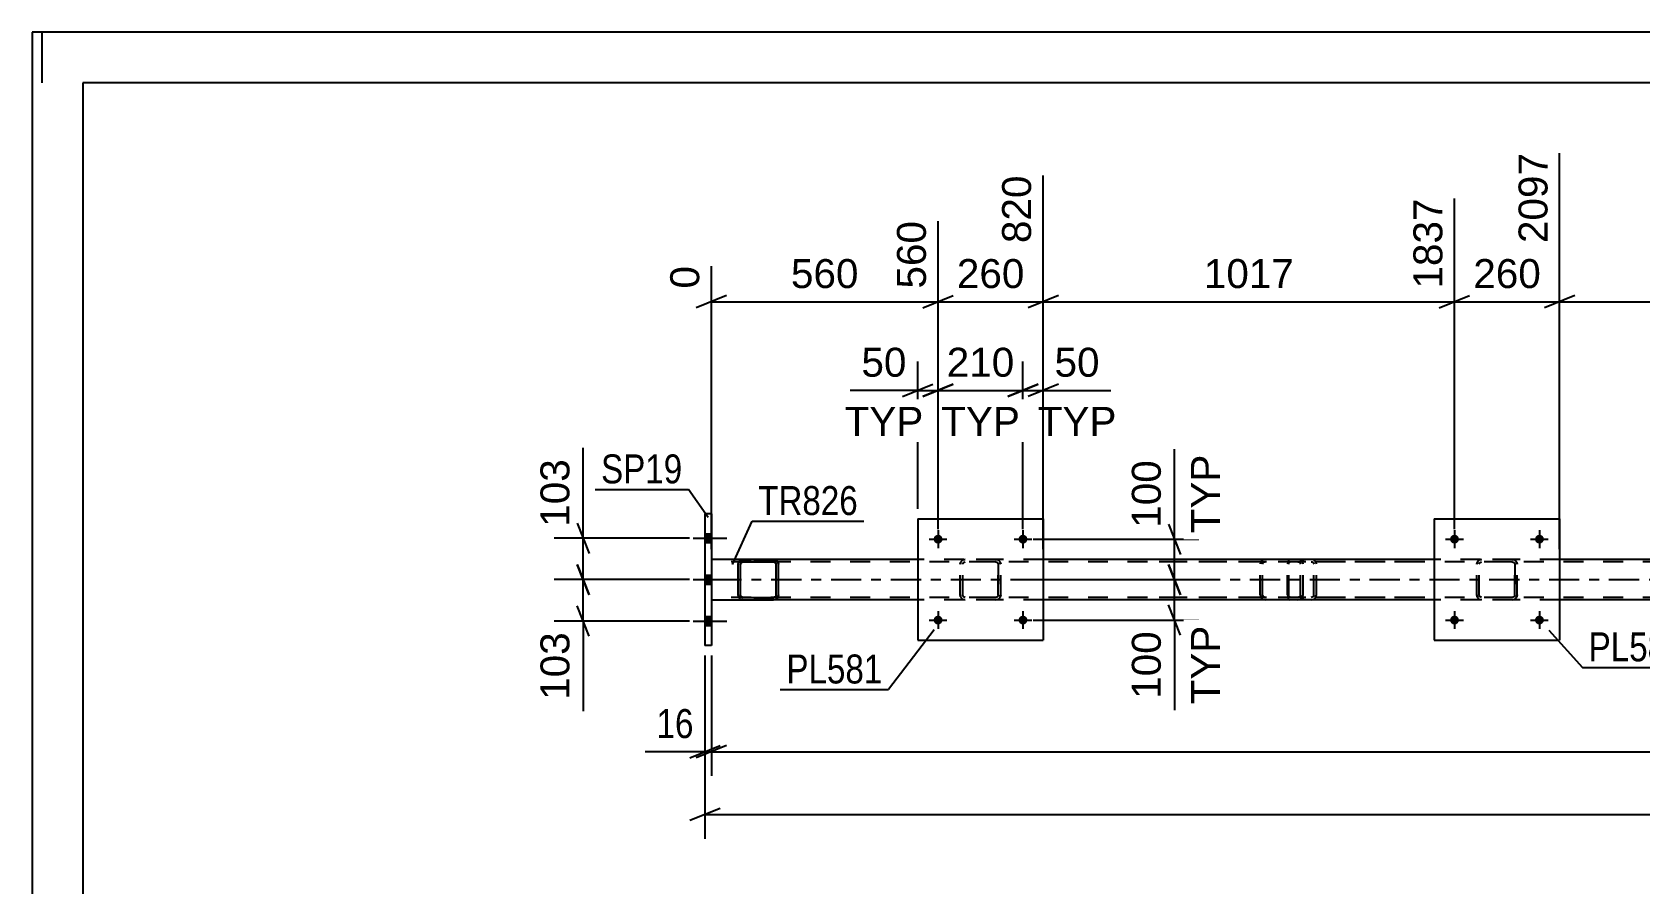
# Model space of a CAD drawing. Header units: millimetres. Extents: x 0 to 841, y 0 to 594.
# Drawn here: x 0 to 159, y 509.8 to 594 of the extents above; entities that cross this region are included whole.
import ezdxf

# ---------------------------------------------------------------- set-up
doc = ezdxf.new("R2010")
doc.units = ezdxf.units.MM
doc.linetypes.add('DXK_LINE_DOT2', pattern=[3.9198, 1.9599, -1.9599])
doc.linetypes.add('DXK_LINE_DOT3', pattern=[5.9187, 2.979, -0.9799, 0.9799, -0.9799])
doc.styles.add('Arial', font='arial.ttf', dxfattribs={"height": 0.2})
doc.styles.add('Arial Narrow', font='ARIALN.TTF', dxfattribs={"height": 0.2})

# ---------------------------------------------------------------- blocks, each defined once
blk = doc.blocks.new('Unknown-717034159-1133')
at = {"color": 5, "linetype": 'Continuous'}
for p, q in [((841, 594), (0, 594)), ((0, 594), (0, 0)), ((1, 589), (1, 594)), ((836, 589), (5, 589)), ((5, 589), (5, 5))]:
    blk.add_line(p, q, dxfattribs=at)
blk = doc.blocks.new('Bolt-717034159-5311 - 5309')
at = {"linetype": 'Continuous'}
for points in [[(90.04, 543.85, -1), (89.16, 543.85, -1)], [(98.44, 543.85, -1), (97.56, 543.85, -1)]]:
    blk.add_hatch(color=1, dxfattribs=at).paths.add_polyline_path(points)
at = {"color": 1, "linetype": 'Continuous'}
for p, q in [((88.72, 543.85), (90.48, 543.85)), ((89.6, 544.73), (89.6, 542.97)), ((97.12, 543.85), (98.88, 543.85)), ((98, 544.73), (98, 542.97))]:
    blk.add_line(p, q, dxfattribs=at)
blk = doc.blocks.new('Bolt-717034159-5312 - 5309')
at = {"linetype": 'Continuous'}
for points in [[(90.04, 535.85, -1), (89.16, 535.85, -1)], [(98.44, 535.85, -1), (97.56, 535.85, -1)]]:
    blk.add_hatch(color=1, dxfattribs=at).paths.add_polyline_path(points)
at = {"color": 1, "linetype": 'Continuous'}
for p, q in [((89.6, 536.73), (89.6, 534.97)), ((98, 536.73), (98, 534.97)), ((88.72, 535.85), (90.48, 535.85)), ((97.12, 535.85), (98.88, 535.85))]:
    blk.add_line(p, q, dxfattribs=at)
blk = doc.blocks.new('Part-717034159-5498 - 5309')
at = {"color": 2, "linetype": 'Continuous'}
for p, q in [((67.18, 546.35), (66.54, 546.35)), ((66.54, 546.35), (66.54, 533.35)), ((67.18, 546.35), (67.18, 533.35)), ((67.18, 533.35), (66.54, 533.35))]:
    blk.add_line(p, q, dxfattribs=at)
blk = doc.blocks.new('Bolt-717034159-5313 - 5309')
at = {"linetype": 'Continuous'}
for points in [[(141.12, 543.85, -1), (140.24, 543.85, -1)], [(149.52, 543.85, -1), (148.64, 543.85, -1)]]:
    blk.add_hatch(color=1, dxfattribs=at).paths.add_polyline_path(points)
at = {"color": 1, "linetype": 'Continuous'}
for p, q in [((139.8, 543.85), (141.56, 543.85)), ((140.68, 544.73), (140.68, 542.97)), ((148.2, 543.85), (149.96, 543.85)), ((149.08, 544.73), (149.08, 542.97))]:
    blk.add_line(p, q, dxfattribs=at)
blk = doc.blocks.new('Bolt-717034159-5314 - 5309')
at = {"linetype": 'Continuous'}
for points in [[(141.12, 535.85, -1), (140.24, 535.85, -1)], [(149.52, 535.85, -1), (148.64, 535.85, -1)]]:
    blk.add_hatch(color=1, dxfattribs=at).paths.add_polyline_path(points)
at = {"color": 1, "linetype": 'Continuous'}
for p, q in [((140.68, 536.73), (140.68, 534.97)), ((149.08, 536.73), (149.08, 534.97)), ((139.8, 535.85), (141.56, 535.85)), ((148.2, 535.85), (149.96, 535.85))]:
    blk.add_line(p, q, dxfattribs=at)
blk = doc.blocks.new('Part-717034159-5341 - 5309')
at = {"color": 2, "linetype": 'Continuous'}
for p, q in [((69.86, 541.56), (69.82, 541.37)), ((69.82, 538.33), (69.82, 541.37)), ((70.08, 541.46), (70.06, 541.37)), ((70.06, 538.33), (70.06, 541.37)), ((70.08, 541.46), (70.13, 541.54)), ((70.3, 541.85), (70.12, 541.82)), ((70.13, 541.54), (70.21, 541.59)), ((70.21, 541.59), (70.3, 541.61)), ((70.3, 541.85), (73.34, 541.85)), ((70.3, 541.85), (70.3, 541.85)), ((70.3, 541.61), (73.34, 541.61)), ((70.3, 541.61), (70.3, 541.61)), ((73.34, 541.85), (73.34, 541.85)), ((73.52, 541.82), (73.34, 541.85)), ((73.34, 541.61), (73.34, 541.61)), ((73.34, 541.61), (73.43, 541.59)), ((73.51, 541.54), (73.43, 541.59)), ((73.56, 541.46), (73.51, 541.54)), ((73.56, 541.46), (73.58, 541.37)), ((73.58, 538.33), (73.58, 541.37)), ((73.82, 541.37), (73.78, 541.56)), ((73.82, 538.33), (73.82, 541.37)), ((69.82, 538.33), (69.86, 538.15)), ((70.08, 538.24), (70.06, 538.33)), ((70.13, 538.16), (70.08, 538.24)), ((70.12, 537.89), (70.3, 537.85)), ((70.21, 538.11), (70.13, 538.16)), ((70.3, 538.09), (70.21, 538.11)), ((70.3, 538.09), (73.34, 538.09)), ((70.3, 538.09), (70.3, 538.09)), ((70.3, 537.85), (73.34, 537.85)), ((70.3, 537.85), (70.3, 537.85)), ((73.43, 538.11), (73.34, 538.09)), ((73.34, 538.09), (73.34, 538.09)), ((73.34, 537.85), (73.52, 537.89)), ((73.34, 537.85), (73.34, 537.85)), ((73.51, 538.16), (73.43, 538.11)), ((73.56, 538.24), (73.51, 538.16)), ((73.58, 538.33), (73.56, 538.24)), ((73.78, 538.15), (73.82, 538.33))]:
    blk.add_line(p, q, dxfattribs=at)
at = {"color": 7, "linetype": 'DXK_LINE_DOT2'}
for p, q in [((69.82, 541.37), (69.86, 541.56)), ((70.08, 541.46), (70.08, 541.46)), ((70.08, 541.46), (70.08, 541.46)), ((70.12, 541.82), (70.3, 541.85)), ((70.21, 541.59), (70.13, 541.54)), ((70.13, 541.54), (70.13, 541.54)), ((70.3, 541.61), (70.21, 541.59)), ((70.3, 541.85), (73.34, 541.85)), ((73.34, 541.61), (70.3, 541.61)), ((73.34, 541.85), (73.52, 541.82)), ((73.34, 541.61), (73.43, 541.59)), ((73.43, 541.59), (73.43, 541.59)), ((73.51, 541.54), (73.51, 541.54)), ((73.56, 541.46), (73.56, 541.46)), ((73.78, 541.56), (73.82, 541.37)), ((69.86, 538.15), (69.82, 538.33)), ((70.06, 538.33), (70.06, 538.33)), ((70.3, 537.85), (70.12, 537.89)), ((70.21, 538.11), (70.3, 538.09)), ((70.3, 538.09), (73.34, 538.09)), ((70.3, 537.85), (73.34, 537.85)), ((73.34, 538.09), (73.43, 538.11)), ((73.52, 537.89), (73.34, 537.85)), ((73.43, 538.11), (73.51, 538.16)), ((73.56, 538.24), (73.56, 538.24)), ((73.58, 538.33), (73.58, 538.33)), ((73.82, 538.33), (73.78, 538.15))]:
    blk.add_line(p, q, dxfattribs=at)
at = {"color": 2, "linetype": 'Continuous'}
for centre, start, end in [((70.3, 541.37), 112.5001, 157.5001), ((73.34, 541.37), 22.5001, 67.5001), ((70.3, 538.33), 202.5001, 247.5001), ((73.34, 538.33), 292.5001, 337.5001)]:
    blk.add_arc(centre, 0.48, start, end, dxfattribs=at)
at = {"color": 7, "linetype": 'DXK_LINE_DOT2'}
for centre, start, end in [((70.3, 541.37), 112.5001, 157.5001), ((73.34, 541.37), 22.5001, 67.5001), ((70.3, 538.33), 202.5001, 247.5001), ((73.34, 538.33), 292.5001, 337.5001)]:
    blk.add_arc(centre, 0.48, start, end, dxfattribs=at)
blk = doc.blocks.new('Part-717034159-5346 - 5309')
at = {"color": 2, "linetype": 'Continuous'}
for p, q in [((87.6, 545.85), (87.6, 533.85)), ((87.6, 545.85), (100, 545.85)), ((100, 545.85), (100, 533.85)), ((87.6, 533.85), (100, 533.85))]:
    blk.add_line(p, q, dxfattribs=at)
blk = doc.blocks.new('Part-717034159-5349 - 5309')
at = {"color": 7, "linetype": 'DXK_LINE_DOT2'}
for p, q in [((91.8, 541.37), (91.83, 541.56)), ((91.83, 541.56), (91.8, 541.37)), ((91.8, 538.33), (91.8, 541.37)), ((91.8, 538.33), (91.8, 541.37)), ((92.04, 541.37), (92.05, 541.46)), ((92.04, 538.33), (92.04, 541.37)), ((92.04, 538.33), (92.04, 541.37)), ((92.05, 541.46), (92.11, 541.54)), ((92.09, 541.82), (92.28, 541.85)), ((92.28, 541.85), (92.09, 541.82)), ((92.11, 541.54), (92.18, 541.59)), ((92.18, 541.59), (92.28, 541.61)), ((95.32, 541.85), (92.28, 541.85)), ((95.32, 541.61), (92.28, 541.61)), ((95.32, 541.85), (95.5, 541.82)), ((95.5, 541.82), (95.32, 541.85)), ((95.32, 541.61), (95.41, 541.59)), ((95.41, 541.59), (95.49, 541.54)), ((95.49, 541.54), (95.54, 541.46)), ((95.54, 541.46), (95.56, 541.37)), ((95.56, 538.33), (95.56, 541.37)), ((95.56, 541.37), (95.56, 538.33)), ((95.76, 541.56), (95.8, 541.37)), ((95.8, 541.37), (95.76, 541.56)), ((95.8, 538.33), (95.8, 541.37)), ((95.8, 538.33), (95.8, 541.37)), ((91.83, 538.15), (91.8, 538.33)), ((91.8, 538.33), (91.83, 538.15)), ((92.05, 538.24), (92.04, 538.33)), ((92.11, 538.16), (92.05, 538.24)), ((92.28, 537.85), (92.09, 537.89)), ((92.09, 537.89), (92.28, 537.85)), ((92.18, 538.11), (92.11, 538.16)), ((92.28, 538.09), (92.18, 538.11)), ((95.32, 538.09), (92.28, 538.09)), ((95.32, 537.85), (92.28, 537.85)), ((95.41, 538.11), (95.32, 538.09)), ((95.5, 537.89), (95.32, 537.85)), ((95.32, 537.85), (95.5, 537.89)), ((95.49, 538.16), (95.41, 538.11)), ((95.54, 538.24), (95.49, 538.16)), ((95.56, 538.33), (95.54, 538.24)), ((95.8, 538.33), (95.76, 538.15)), ((95.76, 538.15), (95.8, 538.33))]:
    blk.add_line(p, q, dxfattribs=at)
at = {"color": 7, "linetype": 'DXK_LINE_DOT3'}
blk.add_line((93.8, 539.85), (93.8, 539.85), dxfattribs=at)
at = {"color": 7, "linetype": 'DXK_LINE_DOT2'}
for centre, start, end in [((92.28, 541.37), 112.5, 157.5), ((92.28, 541.37), 112.5, 157.5), ((95.32, 541.37), 22.5, 67.5), ((95.32, 541.37), 22.5, 67.5), ((92.28, 538.33), 202.5, 247.5), ((92.28, 538.33), 202.5, 247.5), ((95.32, 538.33), 292.5, 337.5), ((95.32, 538.33), 292.5, 337.5)]:
    blk.add_arc(centre, 0.48, start, end, dxfattribs=at)
blk = doc.blocks.new('Part-717034159-5354 - 5309')
at = {"color": 2, "linetype": 'Continuous'}
for p, q in [((138.68, 545.85), (138.68, 533.85)), ((138.68, 545.85), (151.08, 545.85)), ((151.08, 545.85), (151.08, 533.85)), ((138.68, 533.85), (151.08, 533.85))]:
    blk.add_line(p, q, dxfattribs=at)
blk = doc.blocks.new('Part-717034159-5357 - 5309')
at = {"color": 7, "linetype": 'DXK_LINE_DOT2'}
for p, q in [((142.88, 541.37), (142.91, 541.56)), ((142.91, 541.56), (142.88, 541.37)), ((142.88, 538.33), (142.88, 541.37)), ((142.88, 538.33), (142.88, 541.37)), ((143.12, 541.37), (143.14, 541.46)), ((143.12, 538.33), (143.12, 541.37)), ((143.12, 538.33), (143.12, 541.37)), ((143.14, 541.46), (143.19, 541.54)), ((143.17, 541.82), (143.36, 541.85)), ((143.36, 541.85), (143.17, 541.82)), ((143.19, 541.54), (143.27, 541.59)), ((143.27, 541.59), (143.36, 541.61)), ((146.4, 541.85), (143.36, 541.85)), ((146.4, 541.61), (143.36, 541.61)), ((146.4, 541.85), (146.58, 541.82)), ((146.58, 541.82), (146.4, 541.85)), ((146.4, 541.61), (146.49, 541.59)), ((146.49, 541.59), (146.57, 541.54)), ((146.57, 541.54), (146.62, 541.46)), ((146.62, 541.46), (146.64, 541.37)), ((146.64, 538.33), (146.64, 541.37)), ((146.64, 541.37), (146.64, 538.33)), ((146.84, 541.56), (146.88, 541.37)), ((146.88, 541.37), (146.84, 541.56)), ((146.88, 538.33), (146.88, 541.37)), ((146.88, 538.33), (146.88, 541.37)), ((142.91, 538.15), (142.88, 538.33)), ((142.88, 538.33), (142.91, 538.15)), ((143.14, 538.24), (143.12, 538.33)), ((143.19, 538.16), (143.14, 538.24)), ((143.36, 537.85), (143.17, 537.89)), ((143.17, 537.89), (143.36, 537.85)), ((143.27, 538.11), (143.19, 538.16)), ((143.36, 538.09), (143.27, 538.11)), ((146.4, 538.09), (143.36, 538.09)), ((146.4, 537.85), (143.36, 537.85)), ((146.49, 538.11), (146.4, 538.09)), ((146.58, 537.89), (146.4, 537.85)), ((146.4, 537.85), (146.58, 537.89)), ((146.57, 538.16), (146.49, 538.11)), ((146.62, 538.24), (146.57, 538.16)), ((146.64, 538.33), (146.62, 538.24)), ((146.88, 538.33), (146.84, 538.15)), ((146.84, 538.15), (146.88, 538.33))]:
    blk.add_line(p, q, dxfattribs=at)
at = {"color": 7, "linetype": 'DXK_LINE_DOT3'}
blk.add_line((144.88, 539.85), (144.88, 539.85), dxfattribs=at)
at = {"color": 7, "linetype": 'DXK_LINE_DOT2'}
for centre, start, end in [((143.36, 541.37), 112.5, 157.5), ((143.36, 541.37), 112.5, 157.5), ((146.4, 541.37), 22.5, 67.5), ((146.4, 541.37), 22.5, 67.5), ((143.36, 538.33), 202.5, 247.5), ((143.36, 538.33), 202.5, 247.5), ((146.4, 538.33), 292.5, 337.5), ((146.4, 538.33), 292.5, 337.5)]:
    blk.add_arc(centre, 0.48, start, end, dxfattribs=at)
blk = doc.blocks.new('Part-717034159-5492 - 5309')
at = {"color": 7, "linetype": 'DXK_LINE_DOT2'}
for p, q in [((124.18, 541.56), (124.16, 541.37)), ((124.16, 538.33), (124.16, 541.37)), ((124.24, 541.71), (124.18, 541.56)), ((124.32, 541.82), (124.24, 541.71)), ((124.29, 541.37), (124.3, 541.47)), ((124.29, 538.33), (124.29, 541.37)), ((124.3, 541.47), (124.33, 541.54)), ((124.43, 541.85), (124.32, 541.82)), ((124.33, 541.54), (124.38, 541.6)), ((124.38, 541.6), (124.43, 541.61)), ((136.71, 541.85), (124.43, 541.85)), ((136.71, 541.61), (124.43, 541.61)), ((125.7, 541.85), (125.7, 541.61)), ((126.71, 541.82), (126.52, 541.85)), ((126.52, 541.61), (126.61, 541.6)), ((126.61, 541.6), (126.7, 541.54)), ((126.7, 541.54), (126.75, 541.47)), ((126.75, 541.47), (126.77, 541.37)), ((126.77, 538.33), (126.77, 541.37)), ((126.99, 541.54), (126.98, 541.56)), ((127.02, 541.37), (126.99, 541.54)), ((127.02, 538.33), (127.02, 541.37)), ((124.16, 538.33), (124.18, 538.15)), ((124.18, 538.15), (124.24, 537.99)), ((124.24, 537.99), (124.32, 537.89)), ((124.3, 538.24), (124.29, 538.33)), ((124.33, 538.16), (124.3, 538.24)), ((124.32, 537.89), (124.43, 537.85)), ((124.38, 538.11), (124.33, 538.16)), ((124.43, 538.09), (124.38, 538.11)), ((136.71, 538.09), (124.43, 538.09)), ((136.71, 537.85), (124.43, 537.85)), ((125.7, 537.85), (125.7, 538.09)), ((126.61, 538.11), (126.52, 538.09)), ((126.52, 537.85), (126.71, 537.89)), ((126.7, 538.16), (126.61, 538.11)), ((126.75, 538.24), (126.7, 538.16)), ((126.77, 538.33), (126.75, 538.24)), ((126.98, 538.15), (127.02, 538.33))]:
    blk.add_line(p, q, dxfattribs=at)
for centre, start, end in [((126.53, 541.36), 23.8494, 68.8059), ((126.53, 538.35), 291.1941, 336.1506)]:
    blk.add_arc(centre, 0.492, start, end, dxfattribs=at)
blk = doc.blocks.new('Part-717034159-5499 - 5309')
at = {"color": 7, "linetype": 'DXK_LINE_DOT2'}
for p, q in [((125.19, 541.85), (110.06, 541.85)), ((125.19, 541.61), (110.06, 541.61)), ((121.48, 541.54), (121.45, 541.37)), ((121.45, 538.33), (121.45, 541.37)), ((121.49, 541.56), (121.48, 541.54)), ((121.7, 541.37), (121.72, 541.47)), ((121.7, 538.33), (121.7, 541.37)), ((121.72, 541.47), (121.78, 541.54)), ((121.96, 541.85), (121.76, 541.82)), ((121.78, 541.54), (121.86, 541.6)), ((121.86, 541.6), (121.96, 541.61)), ((125.39, 541.82), (125.19, 541.85)), ((125.19, 541.61), (125.29, 541.6)), ((125.29, 541.6), (125.37, 541.54)), ((125.37, 541.54), (125.43, 541.47)), ((125.43, 541.47), (125.45, 541.37)), ((125.45, 538.33), (125.45, 541.37)), ((125.67, 541.54), (125.66, 541.56)), ((125.7, 541.37), (125.67, 541.54)), ((125.7, 538.33), (125.7, 541.37)), ((125.19, 538.09), (110.06, 538.09)), ((125.19, 537.85), (110.06, 537.85)), ((121.45, 538.33), (121.49, 538.15)), ((121.72, 538.24), (121.7, 538.33)), ((121.78, 538.16), (121.72, 538.24)), ((121.76, 537.89), (121.96, 537.85)), ((121.86, 538.11), (121.78, 538.16)), ((121.96, 538.09), (121.86, 538.11)), ((125.29, 538.11), (125.19, 538.09)), ((125.19, 537.85), (125.39, 537.89)), ((125.37, 538.16), (125.29, 538.11)), ((125.43, 538.24), (125.37, 538.16)), ((125.45, 538.33), (125.43, 538.24)), ((125.66, 538.15), (125.7, 538.33))]:
    blk.add_line(p, q, dxfattribs=at)
for centre, start, end in [((121.94, 541.35), 110.7583, 155.68), ((125.21, 541.35), 24.32, 69.2417), ((121.94, 538.35), 204.32, 249.2417), ((125.21, 538.35), 290.7583, 335.68)]:
    blk.add_arc(centre, 0.496, start, end, dxfattribs=at)
blk = doc.blocks.new('Bolt-717034159-5547 - 5309')
at = {"linetype": 'Continuous'}
for points in [[(67.18, 543.51), (67.18, 544.39), (66.54, 544.39), (66.54, 543.51)], [(67.18, 543.51), (67.18, 544.39), (66.54, 544.39), (66.54, 543.51)], [(67.18, 543.51), (67.18, 544.39), (66.54, 544.39), (66.54, 543.51)], [(67.18, 539.41), (67.18, 540.29), (66.54, 540.29), (66.54, 539.41)], [(67.18, 539.41), (67.18, 540.29), (66.54, 540.29), (66.54, 539.41)], [(67.18, 535.31), (67.18, 536.19), (66.54, 536.19), (66.54, 535.31)], [(67.18, 535.31), (67.18, 536.19), (66.54, 536.19), (66.54, 535.31)], [(67.18, 535.31), (67.18, 536.19), (66.54, 536.19), (66.54, 535.31)]]:
    blk.add_hatch(color=1, dxfattribs=at).paths.add_polyline_path(points)
at = {"color": 1, "linetype": 'Continuous'}
for p, q in [((65.38, 543.95), (68.7, 543.95)), ((65.38, 543.95), (68.7, 543.95)), ((65.38, 543.95), (68.7, 543.95)), ((66.54, 544.39), (67.18, 544.39)), ((66.54, 544.39), (67.18, 544.39)), ((66.54, 544.39), (67.18, 544.39)), ((66.54, 543.51), (67.18, 543.51)), ((66.54, 543.51), (67.18, 543.51)), ((66.54, 543.51), (67.18, 543.51)), ((65.38, 539.85), (68.7, 539.85)), ((65.38, 539.85), (68.7, 539.85)), ((66.54, 540.29), (67.18, 540.29)), ((66.54, 540.29), (67.18, 540.29)), ((66.54, 539.41), (67.18, 539.41)), ((66.54, 539.41), (67.18, 539.41)), ((66.54, 536.19), (67.18, 536.19)), ((66.54, 536.19), (67.18, 536.19)), ((66.54, 536.19), (67.18, 536.19)), ((65.38, 535.75), (68.7, 535.75)), ((65.38, 535.75), (68.7, 535.75)), ((65.38, 535.75), (68.7, 535.75)), ((66.54, 535.31), (67.18, 535.31)), ((66.54, 535.31), (67.18, 535.31)), ((66.54, 535.31), (67.18, 535.31))]:
    blk.add_line(p, q, dxfattribs=at)
blk = doc.blocks.new('Part-717034159-5552 - 5309')
at = {"color": 2, "linetype": 'Continuous'}
for p, q in [((87.6, 541.85), (67.18, 541.85)), ((138.68, 541.85), (100, 541.85)), ((189.76, 541.85), (151.08, 541.85)), ((67.18, 537.85), (70.29, 537.85)), ((87.6, 537.85), (73.34, 537.85)), ((138.68, 537.85), (100, 537.85)), ((189.76, 537.85), (151.08, 537.85))]:
    blk.add_line(p, q, dxfattribs=at)
at = {"color": 7, "linetype": 'DXK_LINE_DOT2'}
for p, q in [((67.18, 541.85), (67.18, 537.85)), ((729.64, 541.61), (67.18, 541.61)), ((100, 541.85), (87.6, 541.85)), ((151.08, 541.85), (138.68, 541.85)), ((729.64, 538.09), (67.18, 538.09)), ((73.34, 537.85), (70.29, 537.85)), ((100, 537.85), (87.6, 537.85)), ((151.08, 537.85), (138.68, 537.85))]:
    blk.add_line(p, q, dxfattribs=at)
at = {"color": 7, "linetype": 'DXK_LINE_DOT3'}
blk.add_line((67.18, 539.85), (729.64, 539.85), dxfattribs=at)
blk = doc.blocks.new('StraightDimension-717034159-6164 - 5309')
at = {"color": 7, "linetype": 'Continuous'}
for p, q in [((89.6, 544.85), (89.6, 575.31)), ((67.18, 542.85), (67.18, 570.87)), ((68.68, 567.94), (65.68, 566.74)), ((88.1, 566.74), (91.1, 567.94)), ((67.18, 567.34), (89.6, 567.34))]:
    blk.add_line(p, q, dxfattribs=at)
at = {"color": 0, "linetype": 'Continuous'}
for points in [[(89, 575.91), (84.8, 575.91), (84.8, 568.04), (89, 568.04)], [(66.58, 571.47), (62.38, 571.47), (62.38, 568.04), (66.58, 568.04)]]:
    blk.add_wipeout(points, dxfattribs=at)
at = {"color": 0}
blk.add_wipeout([(82.32, 568.09), (82.32, 572.29), (74.45, 572.29), (74.45, 568.09)], dxfattribs=at)
at = {"color": 3, "linetype": 'Continuous', "style": 'Arial'}
for s, height, p in [('560', 2.865, (88.4, 568.64)), ('0', 2.87, (65.98, 568.64))]:
    blk.add_text(s, height=height, rotation=90.0002, dxfattribs=at).set_placement(p)
at = {"color": 3, "style": 'Arial'}
blk.add_text('560', height=2.865, dxfattribs=at).set_placement((75.05, 568.69))
blk = doc.blocks.new('StraightDimension-717034159-6092 - 5309')
at = {"color": 7, "linetype": 'Continuous'}
for p, q in [((151.08, 542.85), (151.08, 582.04)), ((191.76, 544.85), (191.76, 577.54)), ((152.58, 567.94), (149.58, 566.74)), ((190.26, 566.74), (193.26, 567.94)), ((151.08, 567.34), (191.76, 567.34))]:
    blk.add_line(p, q, dxfattribs=at)
at = {"color": 0, "linetype": 'Continuous'}
blk.add_wipeout([(191.16, 578.14), (186.96, 578.14), (186.96, 568.04), (191.16, 568.04)], dxfattribs=at)
at = {"color": 0}
blk.add_wipeout([(176.46, 568.09), (176.46, 572.29), (166.37, 572.29), (166.37, 568.09)], dxfattribs=at)
at = {"color": 3, "linetype": 'Continuous', "style": 'Arial'}
blk.add_text('3115', height=2.865, rotation=90.0002, dxfattribs=at).set_placement((190.56, 568.64))
at = {"color": 3, "style": 'Arial'}
blk.add_text('1017', height=2.865, dxfattribs=at).set_placement((166.97, 568.69))
blk = doc.blocks.new('StraightDimension-717034159-5582 - 5309')
at = {"color": 7, "linetype": 'Continuous'}
for p, q in [((98, 544.85), (98, 561.42)), ((100, 546.85), (100, 561.42)), ((96.5, 557.97), (99.5, 559.17)), ((98, 558.57), (100, 558.57)), ((101.5, 559.17), (98.5, 557.97))]:
    blk.add_line(p, q, dxfattribs=at)
at = {"color": 0}
blk.add_wipeout([(106.17, 559.32), (106.17, 563.52), (100.52, 563.52), (100.52, 559.32)], dxfattribs=at)
at = {"color": 0, "linetype": 'Continuous'}
blk.add_wipeout([(107.83, 553.47), (107.83, 557.67), (98.86, 557.67), (98.86, 553.47)], dxfattribs=at)
at = {"color": 7, "linetype": 'Continuous'}
blk.add_line((100, 558.57), (106.69, 558.57), dxfattribs=at)
blk.add_line((100, 558.57), (106.69, 558.57), dxfattribs=at)
at = {"color": 3, "style": 'Arial'}
blk.add_text('50', height=2.865, dxfattribs=at).set_placement((101.12, 559.92))
at = {"color": 3, "linetype": 'Continuous', "style": 'Arial'}
blk.add_text('TYP', height=2.865, dxfattribs=at).set_placement((99.46, 554.07))
blk = doc.blocks.new('StraightDimension-717034159-5595 - 5309')
at = {"color": 7, "linetype": 'Continuous'}
for p, q in [((89.6, 544.85), (89.6, 561.42)), ((98, 544.85), (98, 561.42)), ((88.1, 557.97), (91.1, 559.17)), ((89.6, 558.57), (98, 558.57)), ((99.5, 559.17), (96.5, 557.97))]:
    blk.add_line(p, q, dxfattribs=at)
at = {"color": 0}
blk.add_wipeout([(97.73, 559.32), (97.73, 563.52), (89.86, 563.52), (89.86, 559.32)], dxfattribs=at)
at = {"color": 0, "linetype": 'Continuous'}
blk.add_wipeout([(98.28, 553.47), (98.28, 557.67), (89.31, 557.67), (89.31, 553.47)], dxfattribs=at)
at = {"color": 3, "style": 'Arial'}
blk.add_text('210', height=2.865, dxfattribs=at).set_placement((90.46, 559.92))
at = {"color": 3, "linetype": 'Continuous', "style": 'Arial'}
blk.add_text('TYP', height=2.865, dxfattribs=at).set_placement((89.91, 554.07))
blk = doc.blocks.new('StraightDimension-717034159-5611 - 5309')
at = {"color": 7, "linetype": 'Continuous'}
for p, q in [((87.6, 546.85), (87.6, 561.42)), ((89.6, 544.85), (89.6, 561.42)), ((86.1, 557.97), (89.1, 559.17)), ((87.6, 558.57), (89.6, 558.57)), ((91.1, 559.17), (88.1, 557.97))]:
    blk.add_line(p, q, dxfattribs=at)
at = {"color": 0}
blk.add_wipeout([(87.07, 559.32), (87.07, 563.52), (81.42, 563.52), (81.42, 559.32)], dxfattribs=at)
at = {"color": 0, "linetype": 'Continuous'}
blk.add_wipeout([(88.74, 553.47), (88.74, 557.67), (79.76, 557.67), (79.76, 553.47)], dxfattribs=at)
at = {"color": 7, "linetype": 'Continuous'}
blk.add_line((87.6, 558.57), (80.9, 558.57), dxfattribs=at)
blk.add_line((87.6, 558.57), (80.9, 558.57), dxfattribs=at)
at = {"color": 3, "style": 'Arial'}
blk.add_text('50', height=2.865, dxfattribs=at).set_placement((82.02, 559.92))
at = {"color": 3, "linetype": 'Continuous', "style": 'Arial'}
blk.add_text('TYP', height=2.865, dxfattribs=at).set_placement((80.36, 554.07))
blk = doc.blocks.new('StraightDimension-717034159-5625 - 5309')
at = {"color": 7, "linetype": 'Continuous'}
for p, q in [((53.89, 545.45), (55.09, 542.45)), ((65.02, 543.95), (51.64, 543.95)), ((54.49, 539.85), (54.49, 543.95)), ((55.09, 538.35), (53.89, 541.35)), ((65.02, 539.85), (51.64, 539.85))]:
    blk.add_line(p, q, dxfattribs=at)
at = {"color": 0}
blk.add_wipeout([(53.74, 552.35), (49.54, 552.35), (49.54, 544.48), (53.74, 544.48)], dxfattribs=at)
at = {"color": 7, "linetype": 'Continuous'}
blk.add_line((54.49, 543.95), (54.49, 552.87), dxfattribs=at)
blk.add_line((54.49, 543.95), (54.49, 552.87), dxfattribs=at)
at = {"color": 3, "style": 'Arial'}
blk.add_text('103', height=2.865, rotation=90.0002, dxfattribs=at).set_placement((53.14, 545.08))
blk = doc.blocks.new('StraightDimension-717034159-5638 - 5309')
at = {"color": 7, "linetype": 'Continuous'}
for p, q in [((53.89, 541.35), (55.09, 538.35)), ((65.02, 539.85), (51.64, 539.85)), ((54.49, 535.75), (54.49, 539.85)), ((55.09, 534.25), (53.89, 537.25)), ((65.02, 535.75), (51.64, 535.75))]:
    blk.add_line(p, q, dxfattribs=at)
at = {"color": 0}
blk.add_wipeout([(53.74, 535.23), (49.54, 535.23), (49.54, 527.36), (53.74, 527.36)], dxfattribs=at)
at = {"color": 7, "linetype": 'Continuous'}
blk.add_line((54.49, 535.75), (54.49, 526.83), dxfattribs=at)
blk.add_line((54.49, 535.75), (54.49, 526.83), dxfattribs=at)
at = {"color": 3, "style": 'Arial'}
blk.add_text('103', height=2.865, rotation=90.0002, dxfattribs=at).set_placement((53.14, 527.96))
blk = doc.blocks.new('StraightDimension-717034159-6174 - 5309')
at = {"color": 7, "linetype": 'Continuous'}
for p, q in [((66.54, 532.35), (66.54, 514.22)), ((68.04, 517.22), (65.04, 516.02)), ((66.54, 516.62), (767.4, 516.62))]:
    blk.add_line(p, q, dxfattribs=at)
blk = doc.blocks.new('StraightDimension-717034159-6110 - 5309')
at = {"color": 7, "linetype": 'Continuous'}
for p, q in [((151.08, 542.85), (151.08, 582.04)), ((140.68, 544.85), (140.68, 577.54)), ((139.18, 566.74), (142.18, 567.94)), ((152.58, 567.94), (149.58, 566.74)), ((140.68, 567.34), (151.08, 567.34))]:
    blk.add_line(p, q, dxfattribs=at)
at = {"color": 0}
blk.add_wipeout([(149.81, 568.09), (149.81, 572.29), (141.94, 572.29), (141.94, 568.09)], dxfattribs=at)
at = {"color": 3, "style": 'Arial'}
blk.add_text('260', height=2.865, dxfattribs=at).set_placement((142.54, 568.69))
at = {"color": 0, "linetype": 'Continuous'}
blk.add_wipeout([(150.48, 582.64), (146.28, 582.64), (146.28, 572.54), (150.48, 572.54)], dxfattribs=at)
at = {"color": 3, "linetype": 'Continuous', "style": 'Arial'}
blk.add_text('2097', height=2.865, rotation=90.0002, dxfattribs=at).set_placement((149.88, 573.14))
blk = doc.blocks.new('StraightDimension-717034159-6128 - 5309')
at = {"color": 7, "linetype": 'Continuous'}
for p, q in [((100, 542.85), (100, 579.81)), ((140.68, 544.85), (140.68, 577.54)), ((101.5, 567.94), (98.5, 566.74)), ((139.18, 566.74), (142.18, 567.94)), ((100, 567.34), (140.68, 567.34))]:
    blk.add_line(p, q, dxfattribs=at)
at = {"color": 0, "linetype": 'Continuous'}
blk.add_wipeout([(140.08, 578.14), (135.88, 578.14), (135.88, 568.04), (140.08, 568.04)], dxfattribs=at)
at = {"color": 0}
blk.add_wipeout([(125.38, 568.09), (125.38, 572.29), (115.29, 572.29), (115.29, 568.09)], dxfattribs=at)
at = {"color": 3, "linetype": 'Continuous', "style": 'Arial'}
blk.add_text('1837', height=2.865, rotation=90.0002, dxfattribs=at).set_placement((139.48, 568.64))
at = {"color": 3, "style": 'Arial'}
blk.add_text('1017', height=2.865, dxfattribs=at).set_placement((115.89, 568.69))
blk = doc.blocks.new('StraightDimension-717034159-6146 - 5309')
at = {"color": 7, "linetype": 'Continuous'}
for p, q in [((100, 542.85), (100, 579.81)), ((89.6, 544.85), (89.6, 575.31)), ((88.1, 566.74), (91.1, 567.94)), ((101.5, 567.94), (98.5, 566.74)), ((89.6, 567.34), (100, 567.34))]:
    blk.add_line(p, q, dxfattribs=at)
at = {"color": 0}
blk.add_wipeout([(98.73, 568.09), (98.73, 572.29), (90.86, 572.29), (90.86, 568.09)], dxfattribs=at)
at = {"color": 3, "style": 'Arial'}
blk.add_text('260', height=2.865, dxfattribs=at).set_placement((91.46, 568.69))
at = {"color": 0, "linetype": 'Continuous'}
blk.add_wipeout([(99.4, 580.41), (95.2, 580.41), (95.2, 572.54), (99.4, 572.54)], dxfattribs=at)
at = {"color": 3, "linetype": 'Continuous', "style": 'Arial'}
blk.add_text('820', height=2.865, rotation=90.0002, dxfattribs=at).set_placement((98.8, 573.14))
blk = doc.blocks.new('StraightDimension-717034159-6195 - 5309')
at = {"color": 7, "linetype": 'Continuous'}
for p, q in [((67.18, 532.35), (67.18, 520.43)), ((68.68, 523.43), (65.68, 522.23)), ((67.18, 522.83), (766.76, 522.83))]:
    blk.add_line(p, q, dxfattribs=at)
blk = doc.blocks.new('StraightDimension-717034159-6205 - 5309')
at = {"color": 7, "linetype": 'Continuous'}
for p, q in [((66.54, 532.35), (66.54, 520.43)), ((67.18, 532.35), (67.18, 520.43)), ((65.04, 522.23), (68.04, 523.43)), ((68.68, 523.43), (65.68, 522.23)), ((66.54, 522.83), (67.18, 522.83))]:
    blk.add_line(p, q, dxfattribs=at)
at = {"color": 0}
blk.add_wipeout([(66.01, 523.58), (66.01, 527.78), (61.16, 527.78), (61.16, 523.58)], dxfattribs=at)
at = {"color": 7, "linetype": 'Continuous'}
blk.add_line((66.54, 522.83), (60.63, 522.83), dxfattribs=at)
blk.add_line((66.54, 522.83), (60.63, 522.83), dxfattribs=at)
at = {"color": 3, "style": 'Arial Narrow'}
blk.add_text('16', height=2.863, dxfattribs=at).set_placement((61.76, 524.18))
blk = doc.blocks.new('StraightDimension-717034159-6216 - 5309')
at = {"color": 7, "linetype": 'Continuous'}
for p, q in [((112.38, 541.35), (113.58, 538.35)), ((99, 539.85), (115.38, 539.85)), ((112.98, 535.85), (112.98, 539.85)), ((113.58, 534.35), (112.38, 537.35)), ((99, 535.85), (115.38, 535.85))]:
    blk.add_line(p, q, dxfattribs=at)
at = {"color": 0, "linetype": 'Continuous'}
blk.add_wipeout([(118.08, 535.88), (113.88, 535.88), (113.88, 526.91), (118.08, 526.91)], dxfattribs=at)
at = {"color": 0}
blk.add_wipeout([(112.23, 535.33), (108.03, 535.33), (108.03, 527.46), (112.23, 527.46)], dxfattribs=at)
at = {"color": 7, "linetype": 'Continuous'}
blk.add_line((112.98, 535.85), (112.98, 526.93), dxfattribs=at)
blk.add_line((112.98, 535.85), (112.98, 526.93), dxfattribs=at)
at = {"color": 3, "style": 'Arial'}
blk.add_text('100', height=2.865, rotation=90.0002, dxfattribs=at).set_placement((111.63, 528.06))
at = {"color": 3, "linetype": 'Continuous', "style": 'Arial'}
blk.add_text('TYP', height=2.865, rotation=90.0002, dxfattribs=at).set_placement((117.48, 527.51))
blk = doc.blocks.new('StraightDimension-717034159-6239 - 5309')
at = {"color": 7, "linetype": 'Continuous'}
for p, q in [((99, 543.85), (115.38, 543.85)), ((112.38, 545.35), (113.58, 542.35)), ((112.98, 539.85), (112.98, 543.85)), ((113.58, 538.35), (112.38, 541.35)), ((99, 539.85), (115.38, 539.85))]:
    blk.add_line(p, q, dxfattribs=at)
at = {"color": 0}
blk.add_wipeout([(112.23, 552.25), (108.03, 552.25), (108.03, 544.38), (112.23, 544.38)], dxfattribs=at)
at = {"color": 0, "linetype": 'Continuous'}
blk.add_wipeout([(118.08, 552.8), (113.88, 552.8), (113.88, 543.83), (118.08, 543.83)], dxfattribs=at)
at = {"color": 7, "linetype": 'Continuous'}
blk.add_line((112.98, 543.85), (112.98, 552.77), dxfattribs=at)
blk.add_line((112.98, 543.85), (112.98, 552.77), dxfattribs=at)
at = {"color": 3, "linetype": 'Continuous', "style": 'Arial'}
blk.add_text('TYP', height=2.865, rotation=90.0002, dxfattribs=at).set_placement((117.48, 544.43))
at = {"color": 3, "style": 'Arial'}
blk.add_text('100', height=2.865, rotation=90.0002, dxfattribs=at).set_placement((111.63, 544.98))
blk = doc.blocks.new('Mark-717034159-5342 - 5309')
at = {"color": 0}
blk.add_wipeout([(84.11, 529.58), (84.11, 532.58), (74.6, 532.58), (74.6, 529.58)], dxfattribs=at)
blk.add_wipeout([(84.11, 529.58), (84.11, 532.58), (74.6, 532.58), (74.6, 529.58)], dxfattribs=at)
at = {"color": 30, "linetype": 'Continuous'}
for p in [(89.21, 534.9), (74, 528.98)]:
    blk.add_line(p, (84.71, 528.98), dxfattribs=at)
at = {"color": 3, "style": 'Arial Narrow'}
blk.add_text('PL581', height=2.863, dxfattribs=at).set_placement((74.6, 529.58))
blk = doc.blocks.new('Mark-717034159-5350 - 5309')
at = {"color": 0}
blk.add_wipeout([(163.46, 531.77), (163.46, 534.77), (153.95, 534.77), (153.95, 531.77)], dxfattribs=at)
blk.add_wipeout([(163.46, 531.77), (163.46, 534.77), (153.95, 534.77), (153.95, 531.77)], dxfattribs=at)
at = {"color": 30, "linetype": 'Continuous'}
for p, q in [((150.02, 534.85), (153.35, 531.17)), ((153.35, 531.17), (164.06, 531.17))]:
    blk.add_line(p, q, dxfattribs=at)
at = {"color": 3, "style": 'Arial Narrow'}
blk.add_text('PL581', height=2.863, dxfattribs=at).set_placement((153.95, 531.77))
blk = doc.blocks.new('Mark-717034159-5494 - 5309')
at = {"color": 0}
blk.add_wipeout([(64.31, 549.37), (64.31, 552.37), (56.27, 552.37), (56.27, 549.37)], dxfattribs=at)
blk.add_wipeout([(64.31, 549.37), (64.31, 552.37), (56.27, 552.37), (56.27, 549.37)], dxfattribs=at)
at = {"color": 30, "linetype": 'Continuous'}
for p in [(55.67, 548.77), (66.86, 545.99)]:
    blk.add_line(p, (64.91, 548.77), dxfattribs=at)
at = {"color": 3, "style": 'Arial Narrow'}
blk.add_text('SP19', height=2.863, dxfattribs=at).set_placement((56.27, 549.37))
blk = doc.blocks.new('Mark-717034159-5548 - 5309')
at = {"color": 0}
blk.add_wipeout([(81.67, 546.24), (81.67, 549.24), (71.81, 549.24), (71.81, 546.24)], dxfattribs=at)
blk.add_wipeout([(81.67, 546.24), (81.67, 549.24), (71.81, 549.24), (71.81, 546.24)], dxfattribs=at)
at = {"color": 30, "linetype": 'Continuous'}
for p, q in [((69.27, 541.35), (71.21, 545.64)), ((71.21, 545.64), (82.27, 545.64))]:
    blk.add_line(p, q, dxfattribs=at)
at = {"color": 3, "style": 'Arial Narrow'}
blk.add_text('TR826', height=2.863, dxfattribs=at).set_placement((71.81, 546.24))

msp = doc.modelspace()

# ---------------------------------------------------------------- block references
for name in ['Unknown-717034159-1133', 'Part-717034159-5498 - 5309', 'Part-717034159-5346 - 5309', 'Part-717034159-5354 - 5309', 'Bolt-717034159-5547 - 5309', 'Bolt-717034159-5311 - 5309', 'Bolt-717034159-5313 - 5309', 'Part-717034159-5552 - 5309', 'Part-717034159-5341 - 5309', 'Part-717034159-5349 - 5309', 'Part-717034159-5499 - 5309', 'Part-717034159-5492 - 5309', 'Part-717034159-5357 - 5309', 'Bolt-717034159-5312 - 5309', 'Bolt-717034159-5314 - 5309']:
    msp.add_blockref(name, (0, 0))

# ---------------------------------------------------------------- next in the draw order: block references
for name in ['StraightDimension-717034159-6092 - 5309', 'StraightDimension-717034159-6164 - 5309', 'StraightDimension-717034159-5582 - 5309']:
    msp.add_blockref(name, (0, 0))

# ---------------------------------------------------------------- next in the draw order: block references
for name in ['StraightDimension-717034159-6110 - 5309', 'StraightDimension-717034159-5595 - 5309', 'StraightDimension-717034159-5625 - 5309']:
    msp.add_blockref(name, (0, 0))

# ---------------------------------------------------------------- next in the draw order: block references
for name in ['StraightDimension-717034159-6128 - 5309', 'StraightDimension-717034159-5611 - 5309', 'Mark-717034159-5494 - 5309', 'StraightDimension-717034159-5638 - 5309']:
    msp.add_blockref(name, (0, 0))

# ---------------------------------------------------------------- next in the draw order: block references
for name in ['StraightDimension-717034159-6146 - 5309', 'Mark-717034159-5548 - 5309', 'StraightDimension-717034159-6174 - 5309']:
    msp.add_blockref(name, (0, 0))

# ---------------------------------------------------------------- next in the draw order: block references
msp.add_blockref('StraightDimension-717034159-6195 - 5309', (0, 0))

# ---------------------------------------------------------------- next in the draw order: block references
for name in ['StraightDimension-717034159-6216 - 5309', 'Mark-717034159-5342 - 5309', 'Mark-717034159-5350 - 5309', 'StraightDimension-717034159-6205 - 5309']:
    msp.add_blockref(name, (0, 0))

# ---------------------------------------------------------------- next in the draw order: block references
msp.add_blockref('StraightDimension-717034159-6239 - 5309', (0, 0))

doc.saveas('drawing.dxf')
